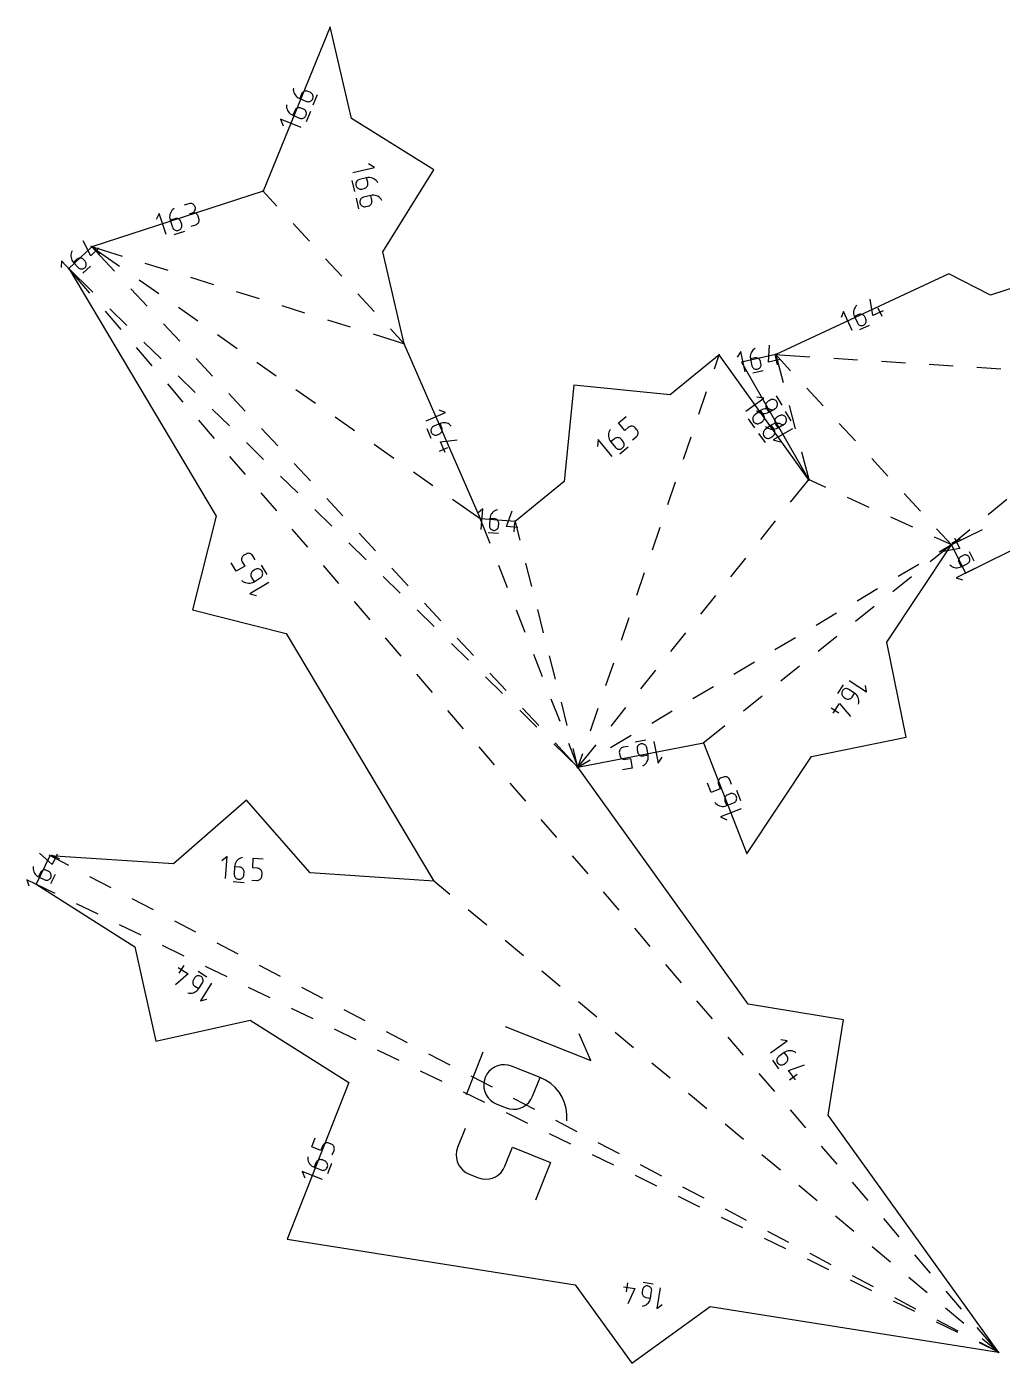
# Model space of a CAD drawing. Extents: x -2 to 214, y 3 to 282.
# Drawn here: x 167.64 to 190.28, y 204.78 to 235.79 of the extents above; entities that cross this region are included whole.
import ezdxf

# ---------------------------------------------------------------- set-up
doc = ezdxf.new("R2010")
doc.units = 0
doc.layers.add('Layer_1', color=7, linetype='CONTINUOUS')

msp = doc.modelspace()

# ---------------------------------------------------------------- linework, layer by layer
at = {"layer": 'Layer_1', "color": 5}
for points in [[(192.145115, 230.255796), (190.010715, 229.559638), (189.041489, 230.052112), (185.021939, 228.179832), (184.228401, 228.005895), (185.790194, 225.275833), (183.710322, 228.173024), (182.573873, 227.244844), (180.340148, 227.470167), (180.114822, 225.236438), (178.978373, 224.308259), (178.167943, 224.364516), (176.397803, 228.430079), (175.900986, 230.561957), (177.086757, 232.46833), (175.180385, 233.6541), (174.683564, 235.785979), (173.130065, 231.96953), (169.149613, 230.676853), (168.614492, 230.176798), (172.038719, 224.433791), (171.488188, 222.257272), (173.664707, 221.706741), (177.088934, 215.963734), (174.217951, 216.152936), (172.738281, 217.841394), (171.049823, 216.361724), (168.17884, 216.550926), (167.858549, 215.892265), (170.147696, 214.440337), (170.63799, 212.249464), (172.828863, 212.739758), (175.11801, 211.287831)], [(175.11801, 211.287831), (173.68291, 207.653673), (180.368497, 206.592341), (181.687463, 204.775577), (183.504229, 206.094547), (190.189813, 205.033215), (186.237837, 210.529154), (186.599918, 212.744827), (184.384244, 213.106908), (180.432265, 218.602847), (183.346397, 219.167493), (184.354671, 216.59667), (185.851687, 218.856586), (188.051849, 219.303361), (187.605073, 221.50352), (189.102093, 223.763439), (189.428056, 223.107569), (195.429558, 226.090298)]]:
    msp.add_lwpolyline(points, dxfattribs=at)
at = {"layer": 'Layer_1', "color": 1}
for points in [[(173.827923, 234.36288), (173.827923, 234.36288), (173.82697, 234.328114), (173.830939, 234.294233), (173.839586, 234.261672), (173.852639, 234.230881), (173.869833, 234.202292), (173.890904, 234.176346), (173.915585, 234.153486), (173.943609, 234.134146), (173.97471, 234.118765), (174.132307, 234.054616), (174.132307, 234.054616), (174.151942, 234.048605), (174.171765, 234.046241), (174.191362, 234.04737), (174.210309, 234.05178), (174.228185, 234.059308), (174.244571, 234.069771), (174.259046, 234.082997), (174.271188, 234.098801), (174.280583, 234.117008), (174.280583, 234.117008), (174.286591, 234.136637), (174.288954, 234.156452), (174.287825, 234.176028), (174.283405, 234.194958), (174.275863, 234.212819), (174.265378, 234.229192), (174.252124, 234.243663), (174.236284, 234.255805), (174.218032, 234.26521), (174.165577, 234.286564), (174.165577, 234.286564), (174.145956, 234.292572), (174.126161, 234.294935), (174.106607, 234.293806), (174.087709, 234.289393), (174.069883, 234.281861), (174.053542, 234.271384), (174.039099, 234.258137), (174.026971, 234.242304), (174.017573, 234.224052), (173.974714, 234.118758)], [(174.291611, 233.974394), (174.388113, 234.211475)], [(173.669822, 233.974483), (173.669822, 233.974483), (173.66887, 233.939716), (173.672842, 233.905832), (173.681485, 233.873274), (173.694538, 233.84248), (173.711736, 233.813891), (173.732804, 233.787944), (173.757484, 233.765084), (173.785509, 233.745745), (173.816609, 233.730367), (173.974209, 233.666215), (173.974209, 233.666215), (173.993841, 233.660207), (174.013668, 233.657843), (174.033261, 233.658972), (174.052209, 233.663382), (174.070084, 233.670907), (174.08647, 233.681374), (174.100945, 233.694596), (174.113091, 233.710404), (174.122482, 233.728607), (174.122482, 233.728607), (174.12849, 233.748236), (174.130853, 233.768051), (174.129724, 233.78763), (174.125301, 233.80656), (174.117762, 233.824418), (174.107274, 233.84079), (174.09402, 233.855261), (174.07818, 233.867404), (174.059927, 233.876813), (174.007476, 233.898163), (174.007476, 233.898163), (173.987851, 233.904174), (173.968057, 233.906538), (173.948506, 233.905409), (173.929608, 233.900999), (173.911778, 233.893464), (173.895438, 233.882986), (173.880995, 233.869743), (173.868866, 233.853907), (173.859468, 233.835657), (173.816609, 233.730364)], [(174.13351, 233.585993), (174.230016, 233.823074)], [(174.007233, 233.44551), (173.533068, 233.638522), (173.595605, 233.490186)], [(175.209122, 232.40296), (175.707706, 232.519151), (175.571002, 232.604156)], [(175.790031, 232.16589), (175.790031, 232.16589), (175.770748, 232.194835), (175.747941, 232.220207), (175.722086, 232.241797), (175.693648, 232.2594), (175.663101, 232.272813), (175.630917, 232.281834), (175.597566, 232.286247), (175.563519, 232.285859), (175.529247, 232.280454), (175.363533, 232.241839), (175.363533, 232.241839), (175.344031, 232.235408), (175.326484, 232.225887), (175.311131, 232.213659), (175.298206, 232.199121), (175.287957, 232.182654), (175.280623, 232.164648), (175.276439, 232.145492), (175.275663, 232.125581), (175.278521, 232.10529), (175.278521, 232.10529), (175.284948, 232.085795), (175.294466, 232.068258), (175.306686, 232.05292), (175.321228, 232.040019), (175.337695, 232.029788), (175.355712, 232.022478), (175.374885, 232.018316), (175.394831, 232.01754), (175.415165, 232.020397), (175.470319, 232.033252), (175.470319, 232.033252), (175.48981, 232.039673), (175.507336, 232.049173), (175.522657, 232.061376), (175.53554, 232.075889), (175.545746, 232.092332), (175.553038, 232.110324), (175.557183, 232.129476), (175.557959, 232.149404), (175.555102, 232.169735), (175.5293, 232.280447)], [(173.115012, 231.985835), (173.446838, 231.626418)], [(175.187137, 232.215353), (175.245232, 231.966059)], [(171.455552, 231.156607), (171.563675, 231.191719), (171.563675, 231.191719), (171.582556, 231.19978), (171.599221, 231.210751), (171.613466, 231.224223), (171.625094, 231.239792), (171.633892, 231.257049), (171.63966, 231.275584), (171.6422, 231.294998), (171.641283, 231.31487), (171.636736, 231.334805), (171.619153, 231.388942), (171.619153, 231.388942), (171.611124, 231.407738), (171.600181, 231.424351), (171.586729, 231.438568), (171.571168, 231.450178), (171.55391, 231.458979), (171.535354, 231.464747), (171.515909, 231.467287), (171.495977, 231.46637), (171.475964, 231.461802), (171.421827, 231.444219), (171.475964, 231.461802), (171.475964, 231.461802), (171.494845, 231.469863), (171.511506, 231.480838), (171.525752, 231.494321), (171.537369, 231.50991), (171.54616, 231.527193), (171.551914, 231.54577), (171.554418, 231.565233), (171.553501, 231.585175), (171.548926, 231.605192), (171.548926, 231.605192), (171.540896, 231.623988), (171.529953, 231.6406), (171.516502, 231.654817), (171.500941, 231.66643), (171.483683, 231.675225), (171.465127, 231.680997), (171.445682, 231.683537), (171.42575, 231.682619), (171.405737, 231.678047), (171.297614, 231.642935)], [(175.282313, 231.806949), (175.340408, 231.557658)], [(175.885207, 231.757486), (175.885207, 231.757486), (175.865924, 231.786435), (175.843117, 231.811803), (175.817262, 231.833397), (175.788824, 231.851), (175.758277, 231.864413), (175.726093, 231.87343), (175.692742, 231.877847), (175.658695, 231.877459), (175.624423, 231.872054), (175.458709, 231.833435), (175.458709, 231.833435), (175.439207, 231.827008), (175.42166, 231.817486), (175.406304, 231.805263), (175.393381, 231.790718), (175.383133, 231.774253), (175.375795, 231.756248), (175.371615, 231.737095), (175.370839, 231.717178), (175.373696, 231.696889), (175.373696, 231.696889), (175.380124, 231.677395), (175.389642, 231.659858), (175.401862, 231.644519), (175.4164, 231.631618), (175.432871, 231.621391), (175.450888, 231.614078), (175.470061, 231.609915), (175.490007, 231.609139), (175.510338, 231.611997), (175.565495, 231.624849), (175.565495, 231.624849), (175.584986, 231.631273), (175.602512, 231.640776), (175.617833, 231.652975), (175.630716, 231.667489), (175.640919, 231.683932), (175.648214, 231.701923), (175.652359, 231.721076), (175.653135, 231.741004), (175.650278, 231.761331), (175.624476, 231.872047)], [(170.874143, 230.967772), (170.716014, 231.454683), (170.642932, 231.31125)], [(171.061006, 231.566721), (171.061006, 231.566721), (171.033803, 231.545047), (171.01046, 231.520169), (170.991145, 231.492571), (170.976018, 231.46274), (170.965248, 231.431163), (170.958997, 231.39833), (170.95743, 231.364724), (170.960711, 231.330833), (170.969005, 231.297146), (171.021562, 231.135309), (171.021562, 231.135309), (171.029626, 231.116429), (171.040605, 231.099753), (171.054088, 231.08549), (171.069673, 231.073852), (171.086953, 231.065036), (171.105516, 231.059258), (171.124957, 231.056718), (171.144868, 231.057635), (171.164842, 231.062193), (171.164842, 231.062193), (171.183719, 231.070254), (171.200385, 231.081225), (171.21463, 231.094705), (171.22625, 231.11029), (171.235042, 231.127569), (171.240799, 231.14614), (171.243314, 231.165599), (171.242386, 231.185538), (171.237811, 231.205554), (171.22032, 231.259417), (171.22032, 231.259417), (171.212266, 231.278294), (171.201309, 231.294945), (171.187851, 231.309176), (171.172297, 231.320779), (171.155042, 231.329549), (171.1365, 231.335289), (171.117066, 231.337793), (171.097141, 231.336841), (171.077131, 231.332262), (170.969005, 231.297146)], [(171.062939, 230.961803), (171.306394, 231.040867)], [(173.823153, 231.218815), (174.199465, 230.811212)], [(169.321568, 230.653934), (169.125582, 230.470792), (168.947345, 230.81843)], [(168.697691, 230.585135), (168.697691, 230.585135), (168.683104, 230.555734), (168.673099, 230.525138), (168.667624, 230.493822), (168.666622, 230.46228), (168.67004, 230.430985), (168.677823, 230.40042), (168.689919, 230.371069), (168.706274, 230.343411), (168.726834, 230.317934), (168.836463, 230.200618), (168.836463, 230.200618), (168.850902, 230.187699), (168.866954, 230.177835), (168.884183, 230.171041), (168.902157, 230.167319), (168.920449, 230.166684), (168.938628, 230.169153), (168.956263, 230.174752), (168.972918, 230.183487), (168.988168, 230.195368), (168.988168, 230.195368), (169.001083, 230.209807), (169.01094, 230.225848), (169.017727, 230.243067), (169.021428, 230.261031), (169.022035, 230.279315), (169.01953, 230.29749), (169.0139, 230.315129), (169.005137, 230.331802), (168.993223, 230.34708), (168.956736, 230.386126), (168.956736, 230.386126), (168.942304, 230.399066), (168.92628, 230.408922), (168.909086, 230.415703), (168.891151, 230.4194), (168.872898, 230.420003), (168.854755, 230.417491), (168.83714, 230.411861), (168.820486, 230.403094), (168.805214, 230.391178), (168.726834, 230.317934)], [(169.859363, 230.456844), (169.128419, 230.683422)], [(169.795662, 230.224652), (169.131435, 230.689575)], [(169.134465, 230.693067), (169.677644, 230.111788)], [(169.336148, 230.520569), (169.189661, 230.67733)], [(168.777436, 229.998472), (168.447603, 230.351437), (168.442481, 230.199619)], [(169.172816, 229.629989), (168.598638, 230.192324)], [(169.106303, 229.603647), (168.600042, 230.193636)], [(168.941199, 230.068855), (169.117683, 230.233772)], [(170.919126, 230.128344), (170.389243, 230.292594)], [(174.57578, 230.403606), (174.952092, 229.996003)], [(170.704633, 229.588425), (170.250146, 229.906539)], [(171.978888, 229.799841), (171.449008, 229.964091)], [(170.056408, 229.706457), (170.435171, 229.30113)], [(173.03865, 229.471341), (172.50877, 229.635591)], [(175.328403, 229.5884), (175.704718, 229.180797)], [(169.828816, 228.761637), (169.467558, 229.182642)], [(169.965493, 228.85367), (169.569154, 229.241831)], [(171.6136, 228.952197), (171.159117, 229.270311)], [(174.098412, 229.142838), (173.568533, 229.307088)], [(186.799301, 228.741254), (186.595325, 229.179167), (186.543329, 229.036437)], [(186.9056, 229.323693), (186.9056, 229.323693), (186.882606, 229.300269), (186.863598, 229.27429), (186.848676, 229.246223), (186.83793, 229.216548), (186.831464, 229.185736), (186.829382, 229.154265), (186.831781, 229.12261), (186.838741, 229.091244), (186.850376, 229.060641), (186.918173, 228.915092), (186.918173, 228.915092), (186.927892, 228.898331), (186.940087, 228.88397), (186.954354, 228.872159), (186.970289, 228.863043), (186.987483, 228.856774), (187.005535, 228.853493), (187.024034, 228.853342), (187.04258, 228.856481), (187.060762, 228.863043), (187.060762, 228.863043), (187.077523, 228.872762), (187.091874, 228.884951), (187.103667, 228.89921), (187.112762, 228.915138), (187.119013, 228.932332), (187.122294, 228.950387), (187.122417, 228.968901), (187.119277, 228.987471), (187.112694, 229.005692), (187.090131, 229.054136), (187.090131, 229.054136), (187.080422, 229.070893), (187.068248, 229.085233), (187.05401, 229.097016), (187.03811, 229.1061), (187.020944, 229.112337), (187.002917, 229.115583), (186.984424, 229.115695), (186.965872, 229.11252), (186.947654, 229.105934), (186.850411, 229.060637)], [(187.520015, 229.19543), (187.276863, 229.082174), (187.215339, 229.467965)], [(187.492477, 229.064126), (187.401884, 229.258616)], [(170.813931, 228.895798), (171.192694, 228.490471)], [(175.158174, 228.814339), (174.628295, 228.978588)], [(186.976822, 228.757326), (187.195781, 228.859314)], [(172.522568, 228.315969), (172.068084, 228.634083)], [(176.419002, 228.42351), (175.688057, 228.650085)], [(176.081034, 228.773191), (176.412856, 228.413773)], [(170.551334, 227.919627), (170.190075, 228.340632)], [(170.758167, 228.077347), (170.361832, 228.465512)], [(184.316543, 227.777937), (184.213112, 228.249824), (184.131204, 228.121896)], [(184.547457, 228.32311), (184.547457, 228.32311), (184.519905, 228.305273), (184.495683, 228.284068), (184.474989, 228.259941), (184.458024, 228.233328), (184.444989, 228.204675), (184.436078, 228.174417), (184.431499, 228.143002), (184.431442, 228.110871), (184.436113, 228.078469), (184.470491, 227.921627), (184.470491, 227.921627), (184.476316, 227.903145), (184.485082, 227.886473), (184.496424, 227.871833), (184.509985, 227.859457), (184.525394, 227.849579), (184.542292, 227.842436), (184.560312, 227.838248), (184.579094, 227.83726), (184.598274, 227.839695), (184.598274, 227.839695), (184.616749, 227.845515), (184.633415, 227.854275), (184.648037, 227.865617), (184.660392, 227.879174), (184.670248, 227.894587), (184.677371, 227.911496), (184.681537, 227.929537), (184.682525, 227.948347), (184.680091, 227.96757), (184.66865, 228.01977), (184.66865, 228.01977), (184.662833, 228.038242), (184.654084, 228.054893), (184.642763, 228.069501), (184.629231, 228.081838), (184.613842, 228.091673), (184.596959, 228.098778), (184.578939, 228.102927), (184.560143, 228.103879), (184.540927, 228.101445), (184.436138, 228.078479)], [(185.119038, 228.063779), (184.857023, 228.00635), (184.881227, 228.396265)], [(171.571458, 228.085143), (171.950221, 227.679812)], [(173.431538, 227.679742), (172.977055, 227.997856)], [(183.599303, 227.848909), (183.717512, 228.194014)], [(184.999792, 228.181219), (185.817383, 228.129967)], [(185.006883, 228.196131), (185.367979, 227.805274)], [(185.016263, 228.201281), (185.193248, 227.532288)], [(185.063493, 227.941658), (185.017558, 228.151236)], [(186.37105, 228.095261), (186.924717, 228.060555)], [(187.478384, 228.025848), (188.032051, 227.991142)], [(188.585718, 227.956436), (189.139389, 227.92173)], [(171.550845, 227.301028), (171.154506, 227.689189)], [(184.493288, 227.754855), (184.729233, 227.806572)], [(189.693056, 227.88702), (190.246723, 227.852314)], [(171.273847, 227.077617), (170.912592, 227.498622)], [(174.340506, 227.04351), (173.886022, 227.361628)], [(183.239773, 226.799268), (183.419538, 227.324092)], [(185.744432, 227.397798), (186.120884, 226.990322)], [(172.328984, 227.274485), (172.707744, 226.869157)], [(184.330929, 226.869616), (184.746801, 227.168168), (184.587949, 227.194231)], [(184.578766, 226.877959), (184.578766, 226.877959), (184.605535, 226.855755), (184.634656, 226.837986), (184.665616, 226.824711), (184.697906, 226.815994), (184.731014, 226.811898), (184.764433, 226.812497), (184.79765, 226.817824), (184.830159, 226.827956), (184.861443, 226.842953), (185.009137, 226.927447), (185.009137, 226.927447), (185.025979, 226.939194), (185.040062, 226.953344), (185.051269, 226.969459), (185.059482, 226.987091), (185.064583, 227.005806), (185.066453, 227.025159), (185.064971, 227.04471), (185.060018, 227.064017), (185.051481, 227.082637), (185.051481, 227.082637), (185.039733, 227.099475), (185.025591, 227.113547), (185.009486, 227.124741), (184.991858, 227.132933), (184.97315, 227.138009), (184.953793, 227.139844), (184.934232, 227.138327), (184.914903, 227.133349), (184.896241, 227.124783), (184.847085, 227.09666), (184.847085, 227.09666), (184.83025, 227.084923), (184.816182, 227.070794), (184.805002, 227.054718), (184.796818, 227.037122), (184.791755, 227.018442), (184.789921, 226.999117), (184.791438, 226.97958), (184.796423, 226.960266), (184.804992, 226.941614), (184.861443, 226.842935)], [(185.170543, 227.003364), (185.043438, 227.225547)], [(172.343519, 226.524705), (171.947184, 226.912866)], [(175.249476, 226.407283), (174.794989, 226.725397)], [(176.914146, 226.639104), (177.357073, 226.83195), (177.215704, 226.887537)], [(181.698977, 226.199786), (181.787027, 226.271696), (181.787027, 226.271696), (181.801667, 226.286026), (181.813207, 226.302279), (181.821592, 226.319999), (181.826782, 226.338738), (181.828722, 226.358035), (181.827381, 226.377441), (181.822689, 226.396498), (181.814611, 226.414758), (181.803096, 226.431759), (181.767272, 226.475619), (181.767272, 226.475619), (181.752921, 226.490291), (181.736665, 226.501834), (181.718955, 226.510213), (181.70024, 226.515377), (181.680975, 226.517282), (181.661608, 226.515907), (181.642593, 226.511201), (181.624375, 226.503115), (181.607414, 226.491618), (181.519364, 226.419704), (181.375156, 226.596273), (181.551252, 226.740097)], [(184.382586, 226.687925), (184.531864, 226.479987)], [(184.958337, 226.87351), (184.958337, 226.87351), (184.929423, 226.892843), (184.898629, 226.907525), (184.86647, 226.917548), (184.833454, 226.922896), (184.800099, 226.923566), (184.76692, 226.919548), (184.734425, 226.910834), (184.703131, 226.897415), (184.673554, 226.879278), (184.535328, 226.780049), (184.535328, 226.780049), (184.519788, 226.766633), (184.507233, 226.751107), (184.497743, 226.733927), (184.491386, 226.71554), (184.488247, 226.696402), (184.488377, 226.67696), (184.49187, 226.657667), (184.49878, 226.638973), (184.509191, 226.621327), (184.509191, 226.621327), (184.522604, 226.605787), (184.538119, 226.593243), (184.555292, 226.583767), (184.573668, 226.577428), (184.592799, 226.574288), (184.612241, 226.574443), (184.631545, 226.577971), (184.65026, 226.58491), (184.667941, 226.595349), (184.713947, 226.628376), (184.713947, 226.628376), (184.729483, 226.641781), (184.742024, 226.657282), (184.751493, 226.674424), (184.757822, 226.692772), (184.760926, 226.711871), (184.76076, 226.731281), (184.757233, 226.75056), (184.75029, 226.769258), (184.739848, 226.786928), (184.67355, 226.879278)], [(184.786996, 226.51397), (184.786996, 226.51397), (184.813765, 226.491763), (184.842883, 226.473993), (184.873847, 226.460718), (184.906137, 226.452001), (184.939245, 226.447905), (184.972663, 226.448505), (185.005881, 226.453832), (185.038386, 226.463964), (185.069674, 226.478964), (185.217368, 226.563454), (185.217368, 226.563454), (185.234209, 226.575202), (185.248289, 226.589355), (185.259496, 226.605466), (185.267709, 226.623102), (185.27281, 226.641813), (185.27468, 226.661166), (185.273198, 226.680717), (185.268245, 226.700025), (185.259705, 226.718644), (185.259705, 226.718644), (185.247961, 226.735483), (185.233818, 226.749555), (185.217713, 226.760749), (185.200085, 226.76894), (185.181374, 226.77402), (185.16202, 226.775854), (185.142459, 226.774338), (185.123127, 226.769356), (185.104468, 226.760791), (185.055309, 226.732671), (185.055309, 226.732671), (185.038478, 226.72093), (185.024409, 226.706805), (185.013226, 226.690726), (185.005045, 226.673129), (184.999982, 226.65445), (184.998148, 226.635124), (184.999665, 226.615588), (185.00465, 226.596273), (185.013219, 226.577622), (185.06967, 226.478946)], [(185.378774, 226.639372), (185.251668, 226.861555)], [(185.335128, 226.995984), (185.477009, 226.459681)], [(171.996364, 226.235607), (171.635106, 226.656612)], [(173.086508, 226.463826), (173.465271, 226.058498)], [(176.925732, 226.46123), (177.022156, 226.239766)], [(177.493714, 226.518126), (177.493714, 226.518126), (177.470883, 226.541702), (177.445387, 226.561359), (177.417709, 226.576987), (177.388315, 226.588477), (177.357676, 226.595719), (177.326269, 226.598612), (177.294564, 226.597024), (177.26303, 226.590858), (177.232144, 226.579999), (177.084926, 226.515903), (177.084926, 226.515903), (177.067926, 226.506611), (177.053264, 226.494782), (177.041097, 226.480816), (177.031583, 226.465117), (177.024876, 226.448085), (177.021137, 226.430125), (177.020537, 226.411633), (177.023218, 226.393016), (177.029314, 226.374672), (177.029314, 226.374672), (177.038606, 226.357672), (177.050428, 226.343021), (177.064387, 226.330868), (177.080079, 226.321374), (177.097111, 226.314689), (177.115078, 226.310974), (177.133581, 226.310375), (177.152226, 226.313056), (177.170609, 226.319177), (177.219606, 226.340509), (177.219606, 226.340509), (177.236603, 226.349794), (177.251247, 226.361602), (177.263386, 226.375536), (177.272869, 226.391203), (177.279536, 226.408204), (177.283237, 226.426146), (177.283836, 226.444628), (177.281155, 226.463255), (177.275031, 226.481631), (177.232207, 226.579989)], [(181.182613, 226.439043), (181.182613, 226.439043), (181.165115, 226.408987), (181.152376, 226.377339), (181.144375, 226.344619), (181.141095, 226.311334), (181.142506, 226.278), (181.148577, 226.245136), (181.159298, 226.213244), (181.174637, 226.182849), (181.194576, 226.154454), (181.302212, 226.02267), (181.302212, 226.02267), (181.31657, 226.007991), (181.332843, 225.996427), (181.350581, 225.988024), (181.369328, 225.982821), (181.388625, 225.98088), (181.40802, 225.982221), (181.42706, 225.986899), (181.445291, 225.99496), (181.462253, 226.006443), (181.462253, 226.006443), (181.476928, 226.020797), (181.488485, 226.037064), (181.496874, 226.054791), (181.502057, 226.073527), (181.503997, 226.092817), (181.502621, 226.112212), (181.497919, 226.131259), (181.489826, 226.149508), (181.478308, 226.166505), (181.442483, 226.210366), (181.442483, 226.210366), (181.428136, 226.225041), (181.411887, 226.236591), (181.394188, 226.244977), (181.375487, 226.250152), (181.356229, 226.252092), (181.336865, 226.250717), (181.317843, 226.246007), (181.299615, 226.237911), (181.282625, 226.226392), (181.194576, 226.154479)], [(185.202886, 226.532858), (185.202886, 226.532858), (185.173976, 226.55219), (185.143182, 226.566872), (185.111019, 226.576895), (185.078006, 226.582243), (185.044651, 226.582913), (185.011469, 226.578895), (184.978978, 226.570181), (184.947683, 226.556762), (184.918106, 226.538626), (184.779881, 226.439396), (184.779881, 226.439396), (184.764337, 226.42598), (184.751786, 226.410454), (184.742296, 226.393274), (184.735939, 226.374887), (184.732799, 226.355749), (184.73293, 226.336307), (184.736422, 226.317014), (184.743333, 226.29832), (184.75374, 226.280674), (184.75374, 226.280674), (184.767156, 226.265135), (184.782671, 226.25259), (184.799841, 226.243114), (184.818217, 226.236775), (184.837352, 226.233635), (184.856793, 226.23379), (184.876097, 226.237318), (184.894812, 226.244257), (184.912494, 226.254696), (184.958499, 226.287723), (184.958499, 226.287723), (184.974036, 226.301132), (184.986573, 226.31663), (184.996045, 226.333771), (185.002374, 226.352119), (185.005479, 226.371218), (185.005313, 226.390628), (185.001785, 226.409907), (184.994842, 226.428605), (184.9844, 226.446279), (184.918103, 226.538626)], [(185.411477, 226.453331), (184.967111, 226.199119), (185.122442, 226.15686)], [(186.497337, 226.582846), (186.87379, 226.175374)], [(173.136196, 225.748386), (172.739858, 226.136544)], [(176.158444, 225.771055), (175.70396, 226.089169)], [(177.349975, 225.907146), (177.242897, 226.153078), (177.63012, 226.204838)], [(181.225518, 225.813092), (180.901682, 226.209593), (180.885546, 226.049429)], [(182.88024, 225.749627), (183.060005, 226.274448)], [(184.627139, 226.347272), (184.776417, 226.139334)], [(172.718881, 225.393597), (172.357623, 225.814602)], [(177.219409, 225.93799), (177.416125, 226.023641)], [(181.403646, 225.87595), (181.601896, 226.037872)], [(185.618889, 225.923374), (185.79587, 225.25438)], [(187.250243, 225.767898), (187.626695, 225.360422)], [(173.844034, 225.653171), (174.222798, 225.247843)], [(177.067411, 225.134827), (176.612927, 225.452941)], [(173.92887, 224.972063), (173.532535, 225.360224)], [(182.52071, 224.699987), (182.700475, 225.224807)], [(185.368836, 224.751058), (185.804086, 225.293137)], [(186.184571, 225.09574), (185.770008, 225.285051)], [(173.441395, 224.551587), (173.08014, 224.972592)], [(174.601558, 224.842512), (174.980321, 224.437185)], [(187.19383, 224.634857), (186.689202, 224.865298)], [(188.003148, 224.952946), (188.379601, 224.54547)], [(174.721548, 224.195744), (174.325209, 224.583901)], [(178.186126, 224.351791), (177.521894, 224.816714)], [(178.188419, 224.120969), (178.221873, 224.602899), (178.107294, 224.503165)], [(178.563337, 224.579195), (178.563337, 224.579195), (178.53188, 224.569826), (178.502673, 224.556293), (178.476028, 224.538958), (178.452261, 224.51819), (178.431694, 224.494356), (178.414634, 224.467827), (178.401405, 224.43897), (178.392314, 224.408151), (178.387685, 224.375741), (178.376566, 224.215563), (178.376566, 224.215563), (178.376954, 224.196192), (178.380675, 224.177724), (178.387445, 224.160483), (178.396977, 224.144795), (178.408986, 224.130984), (178.423192, 224.119374), (178.439311, 224.11029), (178.457055, 224.104057), (178.476141, 224.100988), (178.476141, 224.100988), (178.495508, 224.101376), (178.513965, 224.105097), (178.531192, 224.111867), (178.546858, 224.121403), (178.560652, 224.133425), (178.572244, 224.147646), (178.581311, 224.163785), (178.587537, 224.181562), (178.590606, 224.200693), (178.594307, 224.254008), (178.594307, 224.254008), (178.593919, 224.273369), (178.590208, 224.291812), (178.583452, 224.309014), (178.573934, 224.324659), (178.561933, 224.338425), (178.547726, 224.349989), (178.531601, 224.359037), (178.513835, 224.36525), (178.494704, 224.368319), (178.387689, 224.375748)], [(179.038916, 224.169585), (178.771324, 224.188159), (178.904208, 224.555531)], [(190.384373, 224.81616), (189.955607, 224.464151)], [(178.159829, 224.385168), (178.387011, 223.807095)], [(178.951269, 224.068013), (178.966124, 224.282051)], [(179.08887, 223.874638), (178.972894, 224.32976)], [(184.674189, 223.885913), (185.021512, 224.318486)], [(188.203085, 224.173974), (187.698457, 224.404415)], [(174.163912, 223.709577), (173.802654, 224.130582)], [(175.359084, 224.031857), (175.737848, 223.626526)], [(178.351543, 224.049112), (178.592508, 224.032386)], [(182.161176, 223.650346), (182.340945, 224.175166)], [(189.122279, 223.754221), (188.707712, 223.943532)], [(188.75605, 224.137994), (189.11715, 223.747141)], [(189.173273, 223.921635), (189.292653, 223.681432), (188.908542, 223.610154)], [(189.082221, 223.753561), (189.818631, 224.119554)], [(189.526837, 224.112142), (189.084941, 223.749356)], [(189.30523, 223.897431), (189.1131, 223.801945)], [(175.514225, 223.419421), (175.117887, 223.807582)], [(189.119432, 223.777286), (188.608532, 223.369326)], [(189.121161, 223.774788), (188.819105, 223.594991)], [(189.624994, 223.389713), (189.517496, 223.606016)], [(172.944144, 223.415068), (172.885925, 223.512713), (172.885925, 223.512713), (172.873899, 223.529297), (172.859516, 223.543094), (172.843214, 223.553988), (172.825441, 223.561869), (172.806635, 223.566621), (172.787239, 223.568138), (172.767699, 223.566303), (172.748455, 223.560987), (172.729952, 223.55209), (172.681307, 223.523088), (172.681307, 223.523088), (172.664691, 223.511044), (172.650887, 223.496658), (172.640004, 223.48037), (172.632147, 223.462615), (172.627424, 223.44384), (172.625942, 223.42448), (172.627812, 223.404978), (172.633135, 223.385773), (172.642022, 223.367309), (172.700241, 223.269663), (172.504431, 223.152911), (172.38799, 223.348199)], [(173.221156, 223.075431), (173.090067, 223.295285)], [(174.886429, 222.867567), (174.525171, 223.288572)], [(178.589922, 223.29078), (178.792829, 222.774465)], [(179.362848, 222.799488), (179.22586, 223.337065)], [(183.979541, 223.020768), (184.326865, 223.45334)], [(188.342407, 223.311245), (187.865709, 223.027499)], [(189.060617, 223.304168), (189.060617, 223.304168), (189.084613, 223.281778), (189.111064, 223.263433), (189.139502, 223.249223), (189.169438, 223.239233), (189.200402, 223.233553), (189.231915, 223.232248), (189.263503, 223.235423), (189.294681, 223.243177), (189.324978, 223.255584), (189.468767, 223.327042), (189.468767, 223.327042), (189.485277, 223.337181), (189.499324, 223.34974), (189.510768, 223.364299), (189.519475, 223.38046), (189.52531, 223.39781), (189.528132, 223.415935), (189.527811, 223.434435), (189.524213, 223.452896), (189.517193, 223.470909), (189.517193, 223.470909), (189.507057, 223.487415), (189.494505, 223.501452), (189.47995, 223.512882), (189.463796, 223.521571), (189.446454, 223.527385), (189.428321, 223.530172), (189.409807, 223.52983), (189.391325, 223.526203), (189.373273, 223.519162), (189.325419, 223.495377), (189.325419, 223.495377), (189.308913, 223.485246), (189.294886, 223.472711), (189.283467, 223.458181), (189.274788, 223.442055), (189.268989, 223.424737), (189.266202, 223.406633), (189.266555, 223.388144), (189.270188, 223.369679), (189.277233, 223.351635), (189.324975, 223.25557)], [(172.631731, 222.939386), (172.631731, 222.939386), (172.658899, 222.917665), (172.688334, 222.900421), (172.719527, 222.887707), (172.751972, 222.879576), (172.785147, 222.876083), (172.818552, 222.877283), (172.851667, 222.883209), (172.883985, 222.893927), (172.914998, 222.909484), (173.061143, 222.996624), (173.061143, 222.996624), (173.077769, 223.008675), (173.091595, 223.023075), (173.10251, 223.039387), (173.110405, 223.057167), (173.115167, 223.075971), (173.116684, 223.095356), (173.11485, 223.114875), (173.109555, 223.134087), (173.100679, 223.152555), (173.100679, 223.152555), (173.088631, 223.169174), (173.074238, 223.182993), (173.057933, 223.193894), (173.040163, 223.201768), (173.021364, 223.206505), (173.001978, 223.207987), (172.982445, 223.206117), (172.963208, 223.20079), (172.944705, 223.19189), (172.896064, 223.162888), (172.896064, 223.162888), (172.879445, 223.150848), (172.865633, 223.136468), (172.854743, 223.120191), (172.84688, 223.10245), (172.842153, 223.083682), (172.840671, 223.064329), (172.842541, 223.04482), (172.847875, 223.025601), (172.856775, 223.007105), (172.914998, 222.909463)], [(176.306899, 222.643098), (175.910561, 223.031259)], [(176.116611, 223.221199), (176.495371, 222.815871)], [(181.801646, 222.600705), (181.981411, 223.125525)], [(188.175025, 223.02317), (187.741517, 222.677014)], [(189.645558, 223.212654), (189.212953, 222.997654), (189.35695, 222.949292)], [(173.257206, 222.890011), (172.817493, 222.627833), (172.973559, 222.588379)], [(187.389015, 222.743753), (186.912317, 222.460006)], [(175.608943, 222.025557), (175.247688, 222.446562)], [(176.874134, 222.410543), (177.252898, 222.005212)], [(183.284893, 222.155626), (183.632217, 222.588199)], [(177.099577, 221.866779), (176.703238, 222.254937)], [(178.99574, 222.25815), (179.198651, 221.741839)], [(179.636825, 221.724341), (179.499835, 222.261915)], [(181.442113, 221.551064), (181.621878, 222.075884)], [(186.435619, 222.176257), (185.958921, 221.89251)], [(187.30801, 222.330858), (186.874506, 221.984702)], [(176.33146, 221.183547), (175.970201, 221.604552)], [(177.892251, 221.090456), (177.495912, 221.478617)], [(177.631661, 221.599885), (178.010425, 221.194554)], [(182.590246, 221.290481), (182.937569, 221.723054)], [(185.482226, 221.608764), (185.005528, 221.325018)], [(186.440999, 221.638542), (186.007491, 221.292386)], [(179.401561, 221.225524), (179.604472, 220.709209)], [(179.910803, 220.649191), (179.773813, 221.186764)], [(181.082583, 220.501423), (181.262348, 221.026243)], [(181.895594, 220.425339), (182.242918, 220.857912)], [(184.52883, 221.041268), (184.052136, 220.757522)], [(185.573984, 220.94623), (185.14048, 220.600074)], [(177.053977, 220.341537), (176.692718, 220.762542)], [(178.684929, 220.314133), (178.28859, 220.702295)], [(178.389184, 220.789226), (178.767948, 220.383899)], [(186.587775, 220.514522), (186.454383, 220.313153)], [(186.730735, 220.62099), (187.133477, 220.354205), (187.103226, 220.503067)], [(179.807379, 220.192898), (180.01029, 219.676583)], [(183.575438, 220.473776), (183.09874, 220.190026)], [(184.706972, 220.253918), (184.273465, 219.907758)], [(186.944448, 220.06885), (186.944448, 220.06885), (186.951814, 220.100833), (186.95446, 220.132918), (186.952519, 220.164644), (186.946173, 220.195561), (186.935586, 220.225209), (186.920921, 220.253131), (186.902344, 220.278873), (186.880016, 220.30198), (186.854105, 220.321993), (186.720247, 220.410664), (186.720247, 220.410664), (186.703201, 220.419878), (186.685301, 220.425749), (186.666963, 220.428359), (186.648615, 220.427795), (186.630677, 220.424158), (186.61357, 220.417525), (186.59772, 220.407983), (186.583545, 220.395621), (186.57147, 220.380526), (186.57147, 220.380526), (186.562255, 220.363487), (186.556392, 220.345594), (186.553782, 220.327271), (186.554346, 220.308937), (186.558001, 220.291012), (186.564654, 220.273913), (186.574222, 220.258063), (186.586615, 220.243881), (186.601752, 220.231784), (186.646301, 220.202271), (186.646301, 220.202271), (186.663337, 220.19306), (186.681212, 220.18719), (186.699507, 220.184579), (186.717813, 220.185144), (186.735706, 220.188798), (186.752773, 220.195448), (186.768599, 220.205016), (186.782763, 220.217409), (186.794852, 220.232543), (186.854094, 220.321976)], [(177.776491, 219.499527), (177.415232, 219.920532)], [(179.477603, 219.537814), (179.081264, 219.925975)], [(179.146711, 219.978571), (179.525475, 219.57324)], [(180.184781, 219.574041), (180.04779, 220.111618)], [(180.723049, 219.451779), (180.902818, 219.976603)], [(181.200947, 219.560194), (181.548274, 219.992767)], [(182.622042, 219.90628), (182.145347, 219.622534)], [(186.308439, 219.983489), (186.487304, 219.865001)], [(186.35357, 219.857145), (186.501701, 220.080771), (186.75575, 219.783986)], [(183.839957, 219.561602), (183.329058, 219.153646)], [(181.668649, 219.338787), (181.191954, 219.055038)], [(178.499008, 218.657517), (178.137749, 219.078522)], [(180.448119, 218.587321), (179.873941, 219.149653)], [(179.904238, 219.167912), (180.447417, 218.586633)], [(180.213201, 219.160268), (180.440383, 218.582195)], [(180.437747, 218.581345), (180.321768, 219.036467)], [(180.418373, 218.585543), (180.853623, 219.127622)], [(181.596365, 219.089134), (181.484757, 219.067512), (181.484757, 219.067512), (181.465075, 219.061829), (181.447214, 219.052981), (181.431434, 219.041346), (181.41799, 219.027299), (181.407138, 219.011223), (181.399137, 218.993492), (181.394241, 218.974484), (181.392724, 218.954577), (181.394805, 218.934151), (181.405579, 218.878553), (181.405579, 218.878553), (181.411266, 218.858833), (181.420114, 218.840969), (181.431745, 218.825199), (181.445778, 218.811787), (181.461837, 218.800971), (181.479546, 218.793008), (181.498522, 218.788147), (181.518394, 218.78663), (181.538781, 218.788712), (181.650389, 218.810337), (181.693753, 218.586524), (181.47054, 218.543273)], [(182.009856, 219.234436), (181.758558, 219.185745)], [(181.937787, 218.633828), (181.937787, 218.633828), (181.967438, 218.65201), (181.993646, 218.673847), (182.016192, 218.698873), (182.034853, 218.72663), (182.049406, 218.756651), (182.059626, 218.788475), (182.065291, 218.821636), (182.066173, 218.855672), (182.06206, 218.890125), (182.029692, 219.057172), (182.029692, 219.057172), (182.024002, 219.076899), (182.015147, 219.094792), (182.003506, 219.110597), (181.989462, 219.124055), (181.973389, 219.134917), (181.955673, 219.142922), (181.93669, 219.147822), (181.916818, 219.149374), (181.896438, 219.147293), (181.896438, 219.147293), (181.876714, 219.141602), (181.858831, 219.132751), (181.843045, 219.121113), (181.829607, 219.107069), (181.818767, 219.090996), (181.810783, 219.073269), (181.805904, 219.054265), (181.804387, 219.034361), (181.806469, 219.013935), (181.817243, 218.958338), (181.817243, 218.958338), (181.822926, 218.938617), (181.831763, 218.920746), (181.84338, 218.904977), (181.857399, 218.89156), (181.873447, 218.880744), (181.891149, 218.872782), (181.910132, 218.867921), (181.930022, 218.866404), (181.950444, 218.868485), (182.062049, 218.89011)], [(182.196507, 219.20542), (182.293891, 218.702824), (182.383969, 218.836238)], [(180.715256, 218.771291), (180.413198, 218.591498)], [(180.425076, 218.581853), (180.543284, 218.926958)], [(183.997984, 218.207182), (183.956476, 218.313015), (183.956476, 218.313015), (183.947318, 218.331342), (183.935377, 218.347302), (183.921072, 218.360707), (183.904823, 218.371383), (183.887043, 218.37914), (183.868155, 218.383793), (183.848576, 218.385169), (183.828721, 218.383052), (183.809012, 218.377292), (183.756289, 218.356615), (183.756289, 218.356615), (183.737931, 218.347443), (183.721964, 218.335501), (183.708569, 218.321207), (183.697922, 218.304972), (183.690196, 218.287217), (183.685578, 218.268361), (183.684238, 218.248817), (183.686354, 218.229001), (183.692112, 218.209331), (183.73362, 218.103497), (183.521381, 218.020259), (183.438366, 218.231926)], [(179.221525, 217.815507), (178.860266, 218.236512)], [(184.215867, 217.826898), (184.122409, 218.0652)], [(183.612144, 217.788844), (183.612144, 217.788844), (183.635406, 217.762982), (183.661632, 217.74117), (183.690337, 217.723538), (183.721015, 217.710221), (183.753178, 217.701355), (183.786325, 217.697072), (183.819965, 217.697531), (183.853599, 217.70283), (183.886732, 217.71312), (184.04514, 217.775248), (184.04514, 217.775248), (184.063509, 217.784424), (184.079497, 217.796379), (184.092927, 217.810692), (184.10362, 217.826944), (184.111385, 217.844717), (184.116045, 217.863594), (184.117421, 217.883152), (184.115339, 217.902975), (184.109596, 217.922639), (184.109596, 217.922639), (184.100424, 217.941001), (184.088475, 217.956982), (184.074167, 217.970398), (184.057921, 217.981066), (184.040145, 217.988809), (184.021264, 217.993445), (184.001692, 217.994785), (183.981841, 217.992669), (183.962135, 217.986908), (183.909412, 217.966228), (183.909412, 217.966228), (183.89105, 217.957063), (183.87508, 217.945132), (183.861678, 217.930848), (183.851028, 217.914627), (183.843302, 217.896882), (183.83868, 217.87803), (183.83734, 217.858479), (183.839456, 217.838646), (183.845224, 217.818947), (183.886732, 217.71311)], [(179.944038, 216.973497), (179.58278, 217.394502)], [(184.221183, 217.638081), (183.744584, 217.451158), (183.892123, 217.386773)], [(168.347577, 216.591174), (168.230275, 216.349945), (167.939258, 216.61058)], [(168.616482, 216.32192), (168.159179, 216.561213)], [(168.408999, 216.4719), (168.216051, 216.565725)], [(172.255353, 216.025749), (172.289018, 216.536582), (172.167966, 216.43047)], [(172.650958, 216.51273), (172.650958, 216.51273), (172.617659, 216.502687), (172.586759, 216.488237), (172.558586, 216.469766), (172.533479, 216.447671), (172.511769, 216.422338), (172.493792, 216.394162), (172.479878, 216.363534), (172.47036, 216.330842), (172.465573, 216.296478), (172.454383, 216.126689), (172.454383, 216.126689), (172.454877, 216.106165), (172.458891, 216.086607), (172.466127, 216.068361), (172.476287, 216.051773), (172.489064, 216.037182), (172.504163, 216.024931), (172.521276, 216.015363), (172.540104, 216.008823), (172.560343, 216.005648), (172.560343, 216.005648), (172.580864, 216.006142), (172.600412, 216.010153), (172.61864, 216.017392), (172.635206, 216.027555), (172.649779, 216.040343), (172.66201, 216.055456), (172.67156, 216.072594), (172.678093, 216.091457), (172.681268, 216.111742), (172.68499, 216.168254), (172.68499, 216.168254), (172.684496, 216.188771), (172.680492, 216.208301), (172.673271, 216.226504), (172.663125, 216.243049), (172.650358, 216.257591), (172.635262, 216.269794), (172.618139, 216.279326), (172.599286, 216.285841), (172.579005, 216.289016), (172.465569, 216.296492)], [(172.865334, 215.98555), (172.978773, 215.978075), (172.978773, 215.978075), (172.999252, 215.978568), (173.018774, 215.982583), (173.036995, 215.989822), (173.053572, 215.999986), (173.068156, 216.012774), (173.080405, 216.027887), (173.089972, 216.045025), (173.096516, 216.063884), (173.099691, 216.084172), (173.103413, 216.14068), (173.103413, 216.14068), (173.102919, 216.161198), (173.098908, 216.180728), (173.091672, 216.198935), (173.081512, 216.215476), (173.068735, 216.230021), (173.053636, 216.242228), (173.036515, 216.251756), (173.017684, 216.258272), (172.997435, 216.261447), (172.883999, 216.268922), (172.898989, 216.496404), (173.125863, 216.481453)], [(180.666555, 216.131487), (180.305297, 216.552492)], [(167.789831, 216.303293), (167.789831, 216.303293), (167.786755, 216.270616), (167.788385, 216.238467), (167.794499, 216.207271), (167.80487, 216.177465), (167.819281, 216.149475), (167.837506, 216.123733), (167.859322, 216.100668), (167.884503, 216.080715), (167.912827, 216.064301), (168.057226, 215.99408), (168.057226, 215.99408), (168.075338, 215.987201), (168.093859, 215.983744), (168.11238, 215.983574), (168.130495, 215.986538), (168.147795, 215.99251), (168.163875, 216.001344), (168.178328, 216.012897), (168.190746, 216.027019), (168.200722, 216.043578), (168.200722, 216.043578), (168.207605, 216.061686), (168.211055, 216.080197), (168.211217, 216.098703), (168.208233, 216.116801), (168.202243, 216.134087), (168.193388, 216.150156), (168.18181, 216.164606), (168.167653, 216.177027), (168.151051, 216.187018), (168.102992, 216.210389), (168.102992, 216.210389), (168.084891, 216.217272), (168.066399, 216.220729), (168.047917, 216.220899), (168.029851, 216.217928), (168.012597, 216.211945), (167.996556, 216.203097), (167.982134, 216.191526), (167.969727, 216.177373), (167.959743, 216.160775), (167.912827, 216.064301)], [(168.074594, 215.784213), (167.640148, 215.995474), (167.689791, 215.851911)], [(168.297898, 215.678623), (167.838592, 215.90197)], [(168.202239, 215.908623), (168.307872, 216.12585)], [(169.599536, 215.807517), (169.10801, 216.064717)], [(172.428482, 215.950209), (172.6839, 215.933374)], [(177.462892, 215.651727), (177.071895, 215.977951)], [(170.582593, 215.293111), (170.091064, 215.550314)], [(181.389069, 215.289477), (181.027814, 215.710482)], [(169.295692, 215.193426), (168.796793, 215.436024)], [(178.314819, 214.940936), (177.888857, 215.296332)], [(170.293485, 214.708226), (169.79459, 214.950824)], [(171.565647, 214.778704), (171.074118, 215.035907)], [(182.111586, 214.447467), (181.750328, 214.868472)], [(171.291278, 214.22303), (170.792383, 214.465628)], [(172.548701, 214.264301), (172.057176, 214.521505)], [(179.166749, 214.230142), (178.740784, 214.585537)], [(171.283429, 214.006012), (171.168511, 213.824832)], [(172.289075, 213.73783), (171.790176, 213.980428)], [(173.531759, 213.749895), (173.04023, 214.007098)], [(182.834103, 213.605457), (182.472845, 214.026462)], [(171.158006, 213.958383), (171.384521, 213.814714), (171.092833, 213.554833)], [(171.381377, 213.371816), (171.381377, 213.371816), (171.413501, 213.365088), (171.445632, 213.363078), (171.477315, 213.365653), (171.508099, 213.37261), (171.537531, 213.383782), (171.565157, 213.398997), (171.590529, 213.418083), (171.613188, 213.440862), (171.632682, 213.467165), (171.718682, 213.602755), (171.718682, 213.602755), (171.727555, 213.619981), (171.733072, 213.637994), (171.73533, 213.656377), (171.734413, 213.674711), (171.730419, 213.692576), (171.723452, 213.709544), (171.713599, 213.725204), (171.700959, 213.739132), (171.685627, 213.750907), (171.685627, 213.750907), (171.668404, 213.75978), (171.650402, 213.765287), (171.632033, 213.767544), (171.613713, 213.766627), (171.595863, 213.762616), (171.578901, 213.755624), (171.563241, 213.745746), (171.549307, 213.733071), (171.537513, 213.7177), (171.508889, 213.672573), (171.508889, 213.672573), (171.500017, 213.655357), (171.494506, 213.637373), (171.492248, 213.619028), (171.493166, 213.600737), (171.497173, 213.582922), (171.504162, 213.565988), (171.514039, 213.550357), (171.526711, 213.53644), (171.542082, 213.52465), (171.632672, 213.467193)], [(171.819894, 213.737255), (171.615922, 213.866629)], [(180.018676, 213.519348), (179.592714, 213.874743)], [(171.929174, 213.596437), (171.670426, 213.188484), (171.818656, 213.221681)], [(173.286868, 213.25263), (172.787969, 213.495232)], [(174.514813, 213.235492), (174.023284, 213.492695)], [(180.870606, 212.808553), (180.444641, 213.163949)], [(183.556617, 212.763447), (183.195362, 213.184452)], [(174.284661, 212.767433), (173.785763, 213.010032)], [(175.497867, 212.721089), (175.006342, 212.978289)], [(175.282454, 212.282233), (174.783559, 212.524835)], [(176.480925, 212.206683), (175.989396, 212.463886)], [(178.747543, 212.586642), (180.729385, 211.804029), (180.462657, 212.418653)], [(181.722532, 212.097759), (181.296571, 212.453158)], [(184.279134, 211.921437), (183.917875, 212.342442)], [(184.899564, 211.97652), (185.291783, 212.258551), (185.141863, 212.283031)], [(176.280247, 211.797037), (175.781352, 212.039635)], [(177.463979, 211.69228), (176.97245, 211.949479)], [(178.228124, 211.996459), (177.836819, 211.005538)], [(184.948449, 211.805105), (185.089465, 211.608999)], [(185.49161, 211.980654), (185.49161, 211.980654), (185.464316, 211.998879), (185.435243, 212.012711), (185.40489, 212.022141), (185.373729, 212.027168), (185.342255, 212.027768), (185.310949, 212.023951), (185.280293, 212.015703), (185.250772, 212.003017), (185.222875, 211.985882), (185.092513, 211.892142), (185.092513, 211.892142), (185.077855, 211.879471), (185.066022, 211.864813), (185.05708, 211.848592), (185.051093, 211.831239), (185.04813, 211.813177), (185.048267, 211.794832), (185.051583, 211.776629), (185.058117, 211.75899), (185.067952, 211.742349), (185.067952, 211.742349), (185.08062, 211.727695), (185.095271, 211.71587), (185.111481, 211.706938), (185.128824, 211.700972), (185.146883, 211.698044), (185.165231, 211.698206), (185.183441, 211.701522), (185.201098, 211.708084), (185.217773, 211.717948), (185.261161, 211.749147), (185.261161, 211.749147), (185.275816, 211.761809), (185.287634, 211.776445), (185.296559, 211.792627), (185.302518, 211.809945), (185.305446, 211.827969), (185.305276, 211.846288), (185.301925, 211.864474), (185.29536, 211.882113), (185.285493, 211.898785), (185.222864, 211.985879)], [(177.27804, 211.311837), (176.779145, 211.554435)], [(180.174879, 210.399832), (180.174879, 210.399832), (180.177383, 210.544574), (180.159377, 210.685413), (180.121976, 210.820538), (180.066308, 210.948127), (179.993494, 211.06636), (179.904668, 211.173425), (179.800955, 211.2675), (179.683484, 211.346766), (179.553372, 211.409412), (178.894666, 211.669529), (178.894666, 211.669529), (178.812691, 211.693687), (178.730081, 211.702634), (178.648571, 211.697137), (178.569912, 211.677953), (178.49584, 211.645847), (178.428103, 211.60158), (178.368434, 211.545912), (178.318583, 211.479604), (178.280289, 211.403422), (178.280289, 211.403422), (178.256134, 211.321464), (178.247198, 211.2389), (178.252723, 211.157461), (178.271949, 211.078873), (178.304119, 211.004875), (178.348474, 210.937187), (178.404262, 210.87755), (178.470718, 210.827695), (178.547088, 210.789345), (178.766329, 210.70277), (178.766329, 210.70277), (178.848254, 210.678608), (178.930744, 210.669647), (179.012077, 210.675137), (179.090535, 210.694324), (179.164399, 210.726452), (179.231953, 210.770771), (179.291484, 210.826521), (179.341268, 210.892956), (179.379587, 210.969318), (179.553372, 211.409412)], [(182.574462, 211.386965), (182.148497, 211.742364)], [(185.001651, 211.079427), (184.640393, 211.500432)], [(185.480131, 211.353101), (185.323533, 211.570878), (185.691095, 211.703237)], [(178.447033, 211.177873), (177.955508, 211.435076)], [(185.345994, 211.35568), (185.520189, 211.480938)], [(178.275837, 210.826641), (177.776939, 211.069239)], [(179.430091, 210.663467), (178.938562, 210.92067)], [(183.426392, 210.676174), (183.000427, 211.031569)], [(179.27363, 210.341441), (178.774732, 210.584039)], [(185.724165, 210.237417), (185.362906, 210.658422)], [(180.413145, 210.149064), (179.921619, 210.406267)], [(184.278319, 209.96538), (183.852354, 210.320775)], [(174.72993, 209.608164), (174.771685, 209.713902), (174.771685, 209.713902), (174.77747, 209.733552), (174.779622, 209.753371), (174.778282, 209.772929), (174.773664, 209.791816), (174.765938, 209.809607), (174.755288, 209.825888), (174.741893, 209.840232), (174.725929, 209.852223), (174.707581, 209.861441), (174.654908, 209.88224), (174.654908, 209.88224), (174.635223, 209.888044), (174.615401, 209.890196), (174.595853, 209.888855), (174.576997, 209.88423), (174.559245, 209.876504), (174.543014, 209.86585), (174.528713, 209.852459), (174.51676, 209.836517), (174.507563, 209.818201), (174.465809, 209.712463), (174.253768, 209.796198), (174.337278, 210.007671)], [(177.813031, 210.220142), (177.639242, 209.780048), (177.639242, 209.780048), (177.615155, 209.698256), (177.606251, 209.61578), (177.611786, 209.534363), (177.631001, 209.455757), (177.663154, 209.381705), (177.707484, 209.313954), (177.763244, 209.25425), (177.829679, 209.204343), (177.906041, 209.165971), (178.125282, 209.079396), (178.125282, 209.079396), (178.207215, 209.055252), (178.289719, 209.046333), (178.371073, 209.051876), (178.449552, 209.071116), (178.523434, 209.103282), (178.590994, 209.147616), (178.650515, 209.203351), (178.700271, 209.269716), (178.73854, 209.345944), (178.912329, 209.786038), (179.794873, 209.437529), (179.447296, 208.557345)], [(180.271423, 209.856241), (179.772525, 210.098842)], [(181.396202, 209.634661), (180.904673, 209.891861)], [(186.446682, 209.395407), (186.085423, 209.816412)], [(174.162469, 209.564991), (174.162469, 209.564991), (174.161869, 209.530214), (174.166195, 209.496376), (174.175183, 209.463913), (174.188557, 209.433257), (174.206051, 209.404851), (174.227391, 209.379126), (174.252311, 209.356524), (174.280537, 209.337477), (174.311797, 209.322428), (174.47006, 209.259933), (174.47006, 209.259933), (174.489752, 209.254127), (174.509603, 209.251975), (174.529185, 209.25328), (174.548084, 209.257891), (174.565881, 209.265602), (174.582155, 209.276239), (174.596492, 209.289616), (174.608469, 209.305544), (174.617669, 209.32385), (174.617669, 209.32385), (174.623472, 209.343542), (174.625624, 209.363378), (174.624284, 209.382943), (174.619662, 209.401824), (174.611933, 209.419604), (174.601275, 209.435867), (174.587873, 209.450197), (174.571907, 209.462174), (174.553559, 209.471388), (174.500882, 209.492188), (174.500882, 209.492188), (174.481197, 209.497995), (174.461378, 209.500147), (174.441837, 209.498841), (174.422989, 209.494234), (174.40524, 209.486512), (174.389009, 209.475865), (174.374707, 209.46247), (174.362748, 209.44651), (174.353541, 209.428162), (174.311786, 209.322424)], [(174.6302, 209.181384), (174.724215, 209.419463)], [(181.269216, 209.371044), (180.770322, 209.613642)], [(182.379256, 209.120254), (181.887728, 209.377458)], [(185.130249, 209.254585), (184.704284, 209.609981)], [(174.505401, 209.039585), (174.029239, 209.227615), (174.093325, 209.079946)], [(182.267009, 208.885844), (181.768115, 209.128446)], [(183.36231, 208.605852), (182.870785, 208.863051)], [(185.982176, 208.543791), (185.556214, 208.89919)], [(187.169199, 208.553397), (186.80794, 208.974402)], [(183.264806, 208.400648), (182.765908, 208.643246)], [(184.262599, 207.915448), (183.763701, 208.158046)], [(184.345368, 208.091445), (183.853839, 208.348648)], [(186.834106, 207.832997), (186.408141, 208.188396)], [(187.891712, 207.711387), (187.530454, 208.132392)], [(185.328422, 207.577042), (184.836893, 207.834242)], [(185.260392, 207.430251), (184.761494, 207.67285)], [(187.686036, 207.122206), (187.260071, 207.477601)], [(186.258186, 206.945051), (185.759291, 207.18765)], [(186.311476, 207.062636), (185.819951, 207.319839)], [(188.61423, 206.869377), (188.252971, 207.290382)], [(181.487095, 206.550593), (181.75201, 206.508538), (181.587309, 206.154286)], [(181.58334, 206.644054), (181.549703, 206.432158)], [(181.924776, 206.100713), (181.924776, 206.100713), (181.956935, 206.107275), (181.987221, 206.118186), (182.015285, 206.133112), (182.040787, 206.151707), (182.063372, 206.173636), (182.082701, 206.19856), (182.098421, 206.22614), (182.110189, 206.256038), (182.117654, 206.287915), (182.142828, 206.446495), (182.142828, 206.446495), (182.144133, 206.465827), (182.142052, 206.484549), (182.136827, 206.502319), (182.128714, 206.518786), (182.117964, 206.5336), (182.104834, 206.546416), (182.08958, 206.556883), (182.072453, 206.564655), (182.053709, 206.569382), (182.053709, 206.569382), (182.034391, 206.570698), (182.015676, 206.568616), (181.997925, 206.563388), (181.981478, 206.555267), (181.966679, 206.544508), (181.953884, 206.531363), (181.943428, 206.516084), (181.935659, 206.498922), (181.930929, 206.480133), (181.92255, 206.427354), (181.92255, 206.427354), (181.921245, 206.408032), (181.923326, 206.389335), (181.92854, 206.371604), (181.936647, 206.355186), (181.947389, 206.340415), (181.96052, 206.327644), (181.975788, 206.317213), (181.99294, 206.309462), (182.011725, 206.304735), (182.117675, 206.287915)], [(182.182403, 206.610096), (181.943847, 206.647967)], [(187.255979, 206.459851), (186.757084, 206.702453)], [(187.294534, 206.548233), (186.803005, 206.805433)], [(188.537963, 206.411412), (188.111998, 206.766807)], [(182.338567, 206.524163), (182.262826, 206.047049), (182.38574, 206.136308)], [(188.277588, 206.033826), (187.786059, 206.29103)], [(189.336747, 206.027367), (188.975488, 206.448372)], [(188.253772, 205.974655), (187.754877, 206.217253)], [(189.389893, 205.700617), (188.963928, 206.056013)], [(189.251565, 205.489455), (188.75267, 205.732057)], [(189.260642, 205.519423), (188.769117, 205.776623)], [(190.204263, 205.016373), (189.698002, 205.606362)], [(190.206852, 205.018998), (189.815854, 205.345218)], [(190.209769, 205.02351), (189.750463, 205.246857)], [(190.209473, 205.022928), (189.752171, 205.26222)]]:
    msp.add_lwpolyline(points, dxfattribs=at)

doc.saveas('drawing.dxf')
